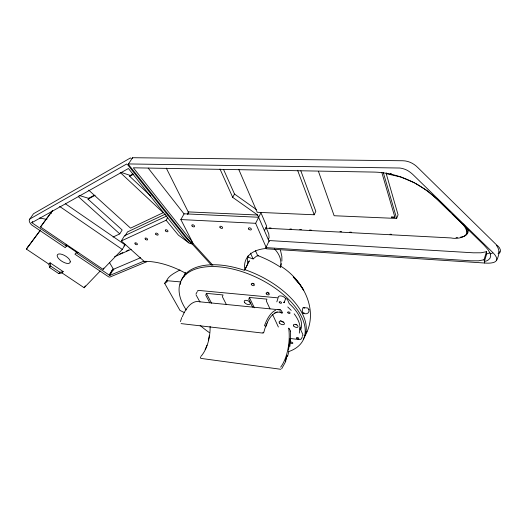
<?xml version="1.0" encoding="UTF-8"?>
<svg xmlns="http://www.w3.org/2000/svg" width="527" height="527" viewBox="0 0 527 527"><rect width="100%" height="100%" fill="white"/><g stroke="black" fill="none" stroke-linecap="round" stroke-linejoin="round"><path stroke-width="0.79" d="M300.054 329.487L300.087 327.32A42.555 22.621 25.1 0 0 294.165 313.815M269.02 241.208L265.911 247.604L266.438 248.816L484.741 263.026C492.837 263.711 501.744 262.117 493.437 253.144L413.32 174.944A26.225 17.872 19.7 0 0 407.516 170.465A15.639 10.738 19.3 0 0 399.835 168.027L128.463 163.937L132.58 157.718L402.753 160.748C408.537 160.827 413.932 163.554 417.911 167.658L496.836 245.187C499.682 246.886 502.791 252.301 498.041 253.737M288.994 328.295L290.41 330.87L290.206 331.496M300.087 327.32L299.303 333.117M188.152 213.982L188.211 211.894L166.301 168.133M281.879 261.109L281.873 256.524L280.456 250.187M289.626 342.59L289.909 339.546L288.473 350.336M289.817 346.535L290.43 341.206L290.489 331.121M200.352 357.036L200.464 358.024L201.044 358.413L280.733 369.275M208.402 340.37L209.371 335.284M33.741 213.6L130.4 157.968L131.177 158.311M128.496 163.904L128.931 165.083L185.583 236.221C195.998 249.06 194.055 243.481 187.395 235.846L133.331 167.803L373.353 172.072C397.549 172.454 420.816 183.33 437.963 200.168L483.681 244.759L488.068 249.673L490.42 253.849M287.478 356.693L288.822 351.74M132.448 157.771L132.494 158.258M284.112 301.971L284.086 302.808L285.634 298.592A4.203 2.325 24.4 0 0 280.891 295.924A4.203 2.325 24.4 0 0 278.21 297.893L198.6 290.417A1.686 0.889 27.5 0 0 197.75 291.385M496.704 260.147C499.392 254.475 500.169 250.173 496.408 245.272M269.337 240.562L473.391 252.808L480.999 252.789L486.474 251.682L486.652 253.955L484.412 261.438C488.055 261.109 492.053 257.861 490.294 253.895L492.567 253.052M484.741 263.026L484.056 259.745L486.474 251.682M180.412 321.595L181.762 317.531M285.476 360.139L287.156 355.442M498.95 252.275L499.168 251.656M285.351 361.608L286.741 357.866M318.44 171.341L334.138 215.734L396.647 218.448L398.063 214.785L386.219 173.653L386.508 172.948M394.894 217.282L391.403 217.098L394.894 217.282L381.811 172.461M281.662 368.814L285.792 361.318M205.174 349.658L206.992 345.211M265.674 326.984L267.578 322.307M304.817 336.219C319.487 310.917 303.394 279.87 280.397 265.97M302.307 336.727L301.372 338.907L299.929 339.592M277.9 298.565L276.82 301.859M238.724 169.345L257.229 212.302L314.224 214.772L315.818 211.287L300.838 170.853M269.962 308.835L266.346 301.016L266.932 299.138L249.376 297.465L248.777 299.323L252.505 307.076M255.47 250.694L257.782 255.826L258.513 255.872A63.688 34.927 25.7 0 1 280.476 267.176L281.28 263.632M268.263 239.449L269.093 237.736L268.763 233.83L266.036 227.466M264.462 230.642L266.669 226.195L260.944 212.796L255.641 223.303L266.306 247.71M226.307 304.428L222.407 296.773L223.02 294.949L206.373 293.361L205.754 295.166L209.746 302.755M248.573 262.235L249.324 260.793L244.89 269.679A45.098 25.79 24.5 0 1 266.629 248.454M197.039 291.991L195.998 293.974M269.225 241.689L257.624 215.016L232.717 197.375L234.508 194.041L223.56 169.477M199.852 301.813L280.443 309.896C281.537 310.396 282.643 312.445 282.044 313.374A30.171 13.307 -83.4 0 0 267.334 322.392M66.079 244.284L66.461 246.155L65.223 247.644L31.725 224.983A0.982 0.487 33.6 0 1 31.436 224.739A7.589 3.761 33.5 0 1 29.953 218.929L126.638 164.009L127.85 164.977L184.45 236.017L191.617 243.896L192.21 242.473M184.615 312.709L179.99 310.436L164.681 283.381L165.603 281.708L167.481 280.443M164.681 283.381L167.178 281.695L166.604 280.667C169.068 275.246 175.148 272.821 179.944 269.923M187.441 214.324L188.244 212.908M212.888 265.305L193.211 243.685L180.853 219.555L184.14 213.797L258.691 217.256M186.624 273.829A54.459 27.812 28.3 0 0 144.141 261.352L121.342 240.931L166.13 220.246L167.718 217.526M109.748 275.443L143.528 261.293L143.957 261.675A54.472 27.812 28.3 0 1 146.816 261.688L109.985 277.031A1.706 0.85 30.5 0 1 108.549 276.78L74.939 254.212L76.204 252.756L109.748 275.443L113.457 269.277L140.637 257.716M466.395 234.107L466.817 233.408M52.186 210.892L40.52 226.966L103.094 269.356L122.277 249.423L125.057 244.824L65.42 203.784M124.939 236.103L127.494 231.92L165.471 214.048M103.094 269.356L103.872 268.085M121.342 240.931L124.517 235.727L167.105 215.833M113.068 237.045L119.767 233.876L122.172 229.97L88.042 199.166L88.602 198.317L94.287 195.201M40.48 229.97L26.376 249.08L48.945 264.185L49.591 267.492L58.774 273.625L62.008 272.92L84.162 287.749L85.315 285.878M283.855 302.432L283.717 302.617M150.689 195.998L129.695 176.314L130.261 175.432L133.114 173.864M29.433 219.575L33.353 213.949M66.461 246.155L31.818 222.697L32.667 221.485M40.52 226.966L52.516 210.774M28.056 246.629L28.346 246.234M26.376 249.08L40.217 230.53M48.945 264.185L50.078 262.815L63.174 271.589L62.008 272.92M49.591 267.492L50.724 266.135L50.078 262.815M58.774 273.625L59.926 272.288L63.174 271.589M247.73 257.15A66.369 36.04 25.7 0 1 253.112 258.941L256.636 256.043L258.744 255.602M123.924 246.01L125.057 244.824M84.162 287.749L100.117 271.109M304.145 312.933L303.157 313.124M31.818 222.697L128.443 168.508L181.894 235.688L188.995 243.145L191.505 243.77M88.042 199.166L95.143 195.273M129.695 176.314L133.265 174.358M274.699 313.025L277.255 311.839M119.84 253.942L122.844 252.611M126.592 250.944L128.845 249.943M114.55 256.715L131.23 249.297M489.912 252.855L486.652 253.955M484.056 259.745L478.549 260.819L470.901 260.806L265.911 247.604M191.261 243.579L190.8 243.593M76.204 252.756L78.029 252.38M460.697 237.058C465.15 237.216 470.183 233.006 467.423 228.402M456.039 237.479L457.541 237.486M306.49 331.582L306.958 331.331M188.211 211.894L257.624 215.016M180.853 219.555L255.641 223.303M269.409 227.914L271.049 228M289.916 228.988L291.556 229.08M299.764 229.508L301.404 229.594M309.606 230.022L311.246 230.108M339.961 231.617L341.601 231.702M349.803 232.13L351.443 232.216M390.006 234.238L391.647 234.324M266.155 228.198L451.033 237.947C461.099 240.016 473.977 234.278 463.029 223.968M166.604 280.667L180.814 281.945M303.012 307.531L307.755 308.005L308.934 309.632M303.13 313.084C306.464 314.935 309.738 313.117 308.921 309.54M263.236 333.143L181.097 323.611M278.058 309.612L280.443 309.896M289.791 338.446L299.382 339.572M390.151 173.62L391.614 173.89M386.219 173.653L400.81 177.013L414.795 182.902M39.663 218.013L46.916 219.423M78.991 195.385L88.602 198.317M121.118 172.388L130.261 175.432M248.092 255.852A44.881 25.928 24.4 0 0 247.789 263.823L244.548 270.371A67.779 35.974 25.8 0 0 181.512 280.074M279.765 311.674L282.136 312.524M415.487 183.337L427.278 190.741L437.957 199.852L450.071 211.67M50.724 266.135L59.926 272.288M66 245.062L77.489 252.848M59.61 206.406L122.277 249.423M234.508 194.041L256.32 209.509M188.738 242.697L178.449 235.18L166.13 220.246M50.388 212.249L51.613 213.316M78.273 196.578L119.767 233.876M88.72 190.155L130.558 228.138L163.218 212.658L120.189 172.441M287.749 306.984L291.214 310.357M452.95 214.482C457.673 220.141 465.914 224.673 466.948 232.578M191.69 243.428L211.452 265.173M299.567 284L293.229 276.899L299.165 283.519L303.704 290.252L299.567 284L294.013 277.347M148.219 168.133L184.107 213.975M304.639 308.163C302.432 305.996 301.582 311.582 302.933 312.9M109.399 262.426L113.41 269.231M196.07 294.876L199.858 301.912M206.373 293.361L211.551 303.209M249.376 297.465L254.343 307.801M272.591 314.507L278.381 327.017M250.45 253.112L253.112 258.941M219.996 169.022L232.717 197.375M297.603 170.287L314.224 214.772M383.34 172.632L396.647 218.448M280.476 267.176A41.323 23.86 26.8 0 0 280.311 258.717A27.022 15.685 26.2 0 0 274.488 248.869M245.022 269.732A67.739 36.001 25.8 0 1 303.302 339.171M183.864 276.741A67.449 36.211 25.8 0 1 185.504 272.492M180.267 284.481A67.779 35.974 25.8 0 1 180.761 282.228M254.172 283.862A1.673 0.929 25.8 0 1 252.637 283.203M269.027 293.045A1.673 0.929 25 0 1 268.223 292.834M267.835 292.637A1.673 0.929 25 0 1 267.229 292.11M186.242 309.962A67.871 35.902 25.8 0 1 206.716 266.787A67.871 35.902 25.8 0 1 289.942 300.719A67.871 35.902 25.8 0 1 288.5 351.654M209.226 332.524A67.871 35.902 25.8 0 1 200.128 325.416M285.634 298.592A1.634 0.909 24.3 0 1 287.577 299.784L289.251 303.605A42.423 22.687 25 0 1 300.733 329.77L302.834 334.553A2.866 1.515 23.4 0 1 302.333 335.897M182.322 316.76A31.165 16.126 -83 0 1 199.964 301.773M264.422 325.917A32.746 14.446 -83.4 0 1 275.581 310.245M288.697 328.163A30.171 13.307 -83.4 0 1 280.654 367.167M263.836 332.346A30.171 13.307 -83.4 0 1 265.153 327.801M265.397 327.083A30.171 13.307 -83.4 0 1 266.748 323.657M210.108 326.365A28.715 14.855 -83 0 1 200.932 356.39M296.899 324.777A2.47 1.331 23.6 0 1 295.726 324.27M283.697 322.175A2.859 1.535 24.2 0 1 280.627 320.581M70.295 261.86C70.223 257.018 57.871 251.05 57.153 255.463C56.83 259.739 69.399 266.702 70.295 261.86M112.811 269.225L109.267 275.101L112.778 269.251L113.799 269.936L112.778 269.251M263.645 332.333L263.059 332.59L263.645 332.333M248.718 229.087A1.568 0.942 26.9 0 0 251.241 229.706A1.568 0.942 26.9 0 0 249.811 227.835A1.568 0.942 26.9 0 0 248.718 229.087M220.055 227.539A1.541 0.909 28.1 0 0 222.513 228.145A1.541 0.909 28.1 0 0 221.063 226.307A1.541 0.909 28.1 0 0 220.055 227.539M192.098 226.037A1.515 0.876 29.2 0 0 194.489 226.63A1.515 0.876 29.2 0 0 193.02 224.818A1.515 0.876 29.2 0 0 192.098 226.037M135.162 243.929A1.423 0.764 30.6 0 0 137.356 244.495A1.423 0.764 30.6 0 0 135.9 242.828A1.423 0.764 30.6 0 0 135.162 243.929M165.597 230.945A1.482 0.83 30 0 0 167.902 231.531A1.482 0.83 30 0 0 166.433 229.772A1.482 0.83 30 0 0 165.597 230.945M145.347 239.186A1.443 0.784 30.4 0 0 147.573 239.759A1.443 0.784 30.4 0 0 146.117 238.066A1.443 0.784 30.4 0 0 145.347 239.186M155.827 234.304A1.462 0.81 30.2 0 0 158.1 234.884A1.462 0.81 30.2 0 0 156.631 233.158A1.462 0.81 30.2 0 0 155.827 234.304M290.772 342.866A1.192 0.619 23.6 0 0 292.709 343.406A1.192 0.619 23.6 0 0 291.675 342.128A1.192 0.619 23.6 0 0 290.772 342.866M266.372 293.934A1.673 0.922 25.1 0 0 269.08 294.652A1.673 0.922 25.1 0 0 267.584 292.768A1.673 0.922 25.1 0 0 266.372 293.934M251.491 284.732A1.673 0.929 25.8 0 0 254.185 285.45A1.673 0.929 25.8 0 0 252.664 283.546A1.673 0.929 25.8 0 0 251.491 284.732M244.759 302.702A3.281 1.765 25.7 0 0 250.035 304.132A3.281 1.765 25.7 0 0 247.038 300.462A3.281 1.765 25.7 0 0 244.759 302.702M293.743 326.048A2.477 1.324 23.6 0 0 297.775 327.155A2.477 1.324 23.6 0 0 295.634 324.454A2.477 1.324 23.6 0 0 293.743 326.048M279.501 323.084A2.866 1.528 24.2 0 0 284.152 324.362A2.866 1.528 24.2 0 0 281.635 321.226A2.866 1.528 24.2 0 0 279.501 323.084M287.894 312.768A1.252 0.685 24 0 0 289.936 313.321A1.252 0.685 24 0 0 288.836 311.931A1.252 0.685 24 0 0 287.894 312.768M279.369 302.577A1.265 0.698 24.5 0 0 281.418 303.124A1.265 0.698 24.5 0 0 280.305 301.714A1.265 0.698 24.5 0 0 279.369 302.577M296.905 338.439A1.219 0.639 23.5 0 0 298.802 338.663A1.219 0.639 23.5 0 0 297.353 337.425A1.219 0.639 23.5 0 0 296.905 338.439"/></g></svg>
